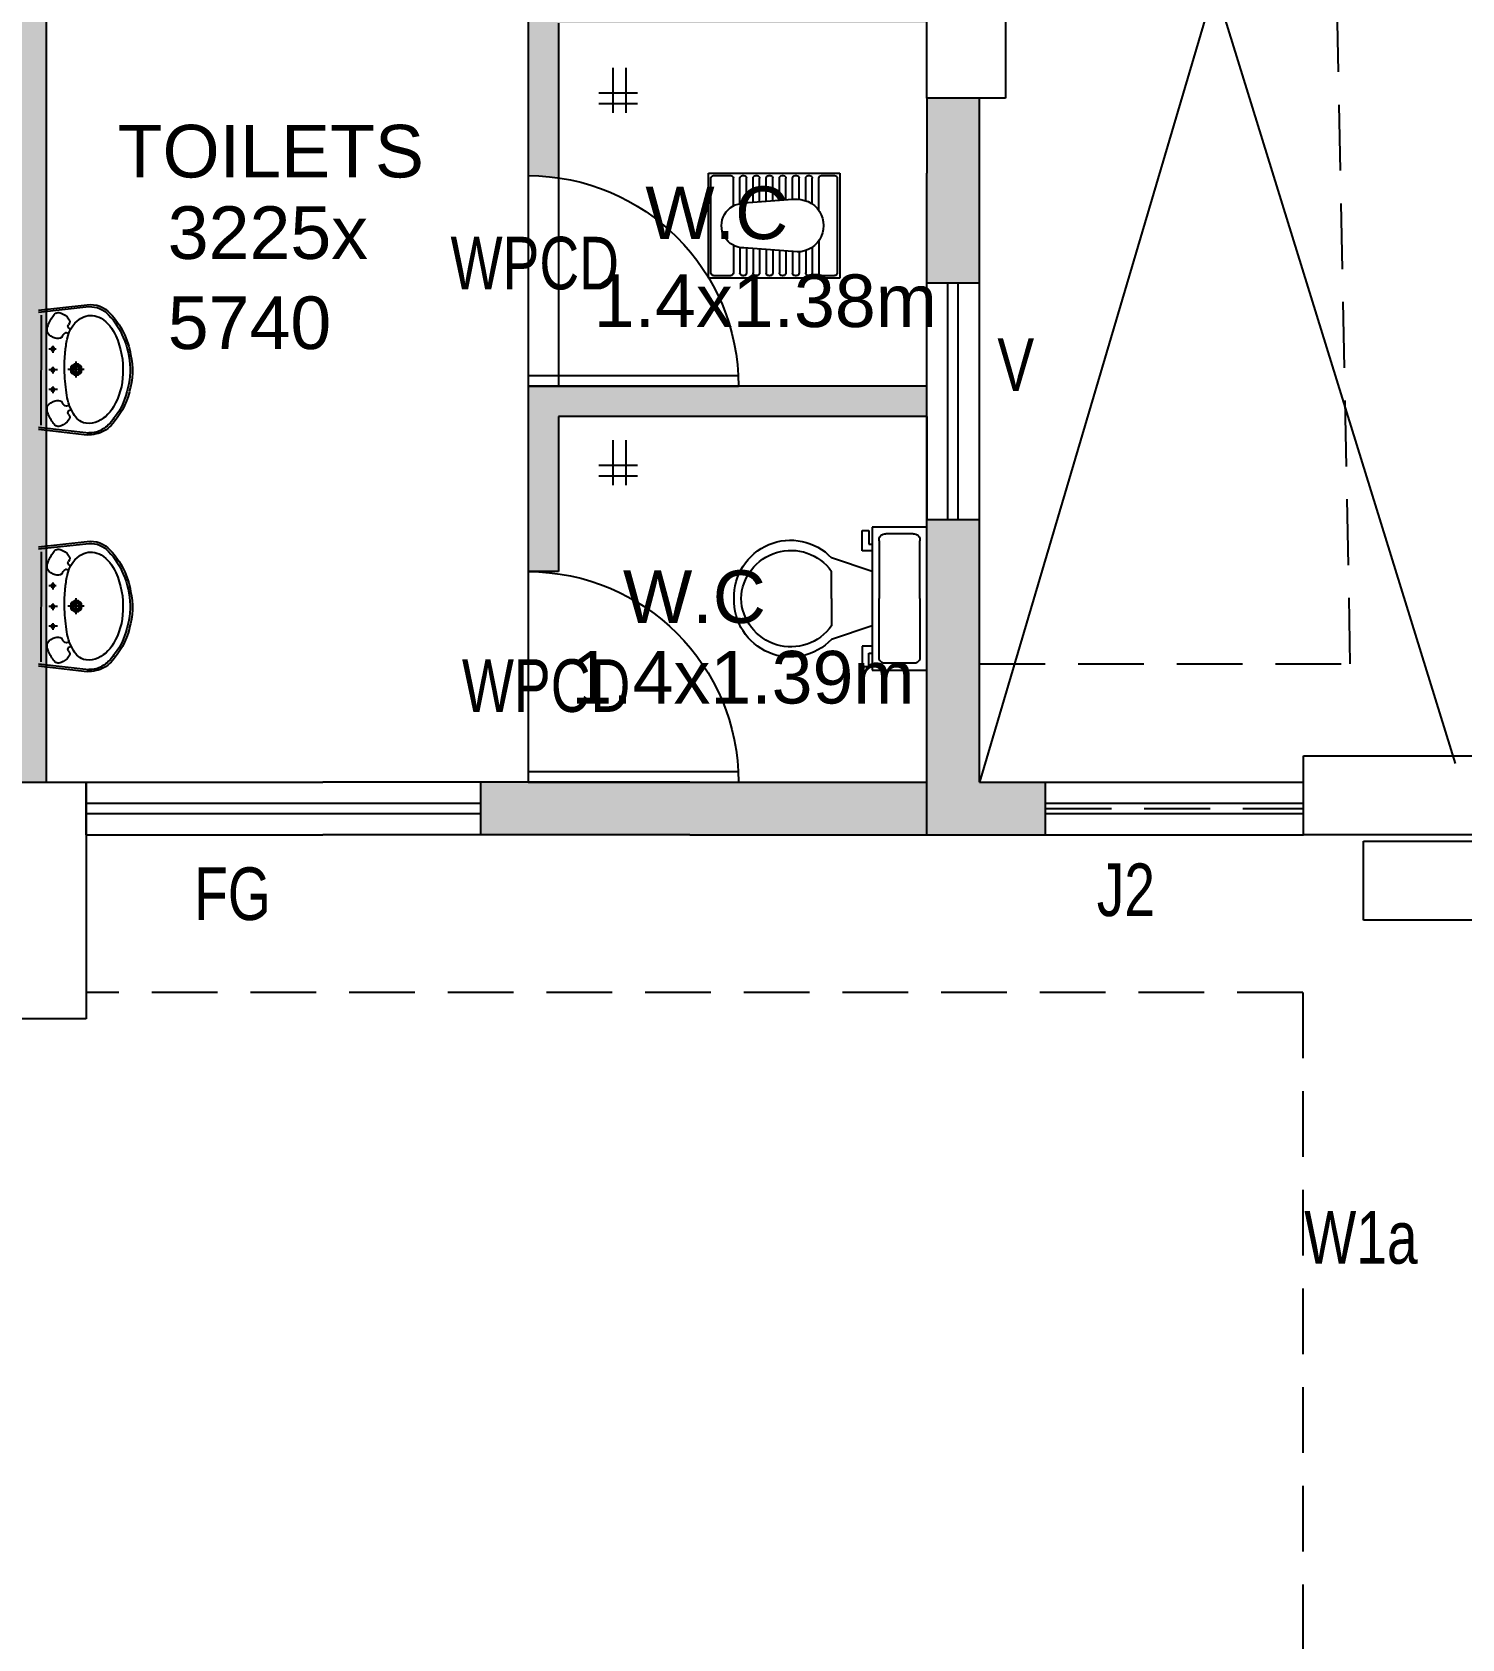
# Model space of a CAD drawing. Extents: x 11369658 to 11598203, y -3946797 to -3787209.
# Drawn here: x 11410472 to 11415906, y -3913733 to -3907626 of the extents above; entities that cross this region are included whole.
import ezdxf

# ---------------------------------------------------------------- set-up
doc = ezdxf.new("R2010")
doc.units = 0
doc.header["$MEASUREMENT"] = 0
doc.linetypes.add('DASHED', pattern=[0.75, 0.5, -0.25])
doc.layers.get('0').update_dxf_attribs({"linetype": 'CONTINUOUS'})
doc.layers.add('HS', color=251, linetype='CONTINUOUS')
doc.styles.add('ARIAL', font='arial.ttf', dxfattribs={"width": 0.75})
doc.styles.get("Standard").update_dxf_attribs({"font": 'arial.ttf'})

msp = doc.modelspace()

# ---------------------------------------------------------------- hatches: boundary and pattern name
at = {"ltscale": 500}
for points in [[(11410527.5, -3905346.3), (11410412.5, -3905346.3), (11410412.5, -3910476.3), (11410527.5, -3910476.3)], [(11413872.5, -3907476.3), (11412357.5, -3907476.3), (11412357.5, -3908091.3), (11412472.5, -3908091.3), (11412472.5, -3907591.3), (11413872.5, -3907591.3)]]:
    msp.add_hatch(color=8, dxfattribs=at).paths.add_polyline_path(points)
at = {"layer": 'HS', "lineweight": -3, "ltscale": 500}
h = msp.add_hatch(color=8, dxfattribs=at)
h.dxf.hatch_style = 1
edge = h.paths.add_edge_path()
edge.add_line((11412472.5, -3907591.3), (11413872.5, -3907591.3))
edge.add_line((11413872.5, -3907591.3), (11413872.5, -3907476.3))
edge.add_line((11413872.5, -3907476.3), (11413156.5, -3907476.3))
edge.add_ellipse((11412357.5, -3907516.3), major_axis=(110.6, 792.3), ratio=1, start_angle=277.94923, end_angle=280.81521, ccw=False)
edge.add_line((11413157.5, -3907516.3), (11412357.5, -3907516.3))
edge.add_line((11412357.5, -3907516.3), (11412357.5, -3907646.3))
edge.add_line((11412357.5, -3907646.3), (11412357.5, -3908171.3))
edge.add_ellipse((11412357.5, -3908971.3), major_axis=(110.6, 792.3), ratio=1, start_angle=359.68432, end_angle=367.94923, ccw=False)
edge.add_line((11412472.5, -3908179.6), (11412472.5, -3907591.3))
h = msp.add_hatch(color=8, dxfattribs=at)
h.dxf.hatch_style = 1
h.paths.add_polyline_path([(11414072.5, -3908161.3), (11414072.5, -3907876.3), (11413872.5, -3907876.3), (11413872.5, -3908161.3), (11413872.5, -3908578.8), (11414072.5, -3908578.8)])
h.paths.add_polyline_path([(11414072.5, -3909478.8), (11413872.5, -3909478.8), (11413872.5, -3910506.3), (11413872.5, -3910676.2), (11414324.2, -3910676.2), (11414324.2, -3910476.3), (11414072.5, -3910476.3)])
h.paths.add_polyline_path([(11412555.9, -3908801.4), (11413962.7, -3908801.4), (11413962.7, -3908494.9), (11412555.9, -3908494.9)], flags=9)
h = msp.add_hatch(color=8, dxfattribs=at)
h.dxf.hatch_style = 1
h.paths.add_polyline_path([(11413872.5, -3908578.8), (11414072.5, -3908578.8), (11414072.5, -3908161.3), (11414072.5, -3907876.3), (11413872.5, -3907876.3), (11413872.5, -3908161.3), (11413872.5, -3908578.8)])
h = msp.add_hatch(color=8, dxfattribs=at)
h.dxf.hatch_style = 1
h.paths.add_polyline_path([(11412357.5, -3909061.3), (11412357.5, -3909676.3), (11412472.5, -3909676.3), (11412472.5, -3909086.3), (11413872.5, -3909086.3), (11413872.5, -3909061.3), (11413872.5, -3908971.3), (11412357.5, -3908971.3)])
h = msp.add_hatch(color=8, dxfattribs=at)
h.dxf.hatch_style = 1
h.paths.add_polyline_path([(11413872.5, -3910476.3), (11412972.5, -3910476.3), (11412357.5, -3910476.3), (11412177.5, -3910476.3), (11412177.5, -3910676.2), (11413872.5, -3910676.2)])

# ---------------------------------------------------------------- linework, layer by layer
at = {"color": 8, "lineweight": 25}
for p, q in [((11415832.5, -3904526.4), (11414072.5, -3910476.3)), ((11414072.5, -3904556.4), (11415880.4, -3910406.3)), ((11410527.5, -3910476.3), (11410527.5, -3905226.4)), ((11412357.5, -3906726.4), (11412357.5, -3907646.3)), ((11412357.5, -3907646.3), (11412357.5, -3908261.3)), ((11412472.5, -3907761.3), (11412472.5, -3908261.3)), ((11412678.9, -3907761.3), (11412678.9, -3907932.6)), ((11412728.9, -3907761.3), (11412728.9, -3907932.6)), ((11412773.3, -3907858.4), (11412626.4, -3907858.4)), ((11412773.3, -3907898.4), (11412626.4, -3907898.4)), ((11413872.5, -3907876.3), (11413872.5, -3908161.3)), ((11414072.5, -3908161.3), (11414072.5, -3907876.3)), ((11413042.5, -3908161.3), (11413542.5, -3908161.3)), ((11413042.5, -3908561.3), (11413042.5, -3908161.3)), ((11413542.5, -3908161.3), (11413542.5, -3908561.3)), ((11413872.5, -3909061.3), (11413872.5, -3908161.3)), ((11414072.5, -3909061.3), (11414072.5, -3908161.3)), ((11413052.5, -3908541.3), (11413052.5, -3908181.3)), ((11413062.5, -3908171.3), (11413127.5, -3908171.3)), ((11413137.5, -3908286.3), (11413137.5, -3908181.3)), ((11413162.5, -3908277.7), (11413162.5, -3908181.3)), ((11413172.5, -3908171.3), (11413177.5, -3908171.3)), ((11413187.5, -3908275.6), (11413187.5, -3908181.3)), ((11413212.5, -3908273.8), (11413212.5, -3908181.3)), ((11413222.5, -3908171.3), (11413227.5, -3908171.3)), ((11413237.5, -3908271.9), (11413237.5, -3908181.3)), ((11413262.5, -3908270.1), (11413262.5, -3908181.3)), ((11413272.5, -3908171.3), (11413277.5, -3908171.3)), ((11413287.5, -3908268.2), (11413287.5, -3908181.3)), ((11413312.5, -3908266.4), (11413312.5, -3908181.3)), ((11413322.5, -3908171.3), (11413327.5, -3908171.3)), ((11413337.5, -3908264.5), (11413337.5, -3908181.3)), ((11413362.5, -3908262.7), (11413362.5, -3908181.3)), ((11413372.5, -3908171.3), (11413377.5, -3908171.3)), ((11413387.5, -3908261.6), (11413387.5, -3908181.3)), ((11413412.5, -3908266.6), (11413412.5, -3908181.3)), ((11413422.5, -3908171.3), (11413427.5, -3908171.3)), ((11413437.5, -3908279.1), (11413437.5, -3908181.3)), ((11413462.5, -3908304), (11413462.5, -3908181.3)), ((11413472.5, -3908171.3), (11413522.5, -3908171.3)), ((11413532.5, -3908181.3), (11413532.5, -3908541.3)), ((11412357.5, -3908261.3), (11412357.5, -3909061.3)), ((11413380.5, -3908261.3), (11413177.5, -3908276.3)), ((11413137.5, -3908436.3), (11413137.5, -3908541.3)), ((11413162.5, -3908445), (11413162.5, -3908541.3)), ((11413380.5, -3908461.3), (11413177.5, -3908446.3)), ((11413187.5, -3908447.1), (11413187.5, -3908541.3)), ((11413212.5, -3908448.9), (11413212.5, -3908541.3)), ((11413237.5, -3908450.8), (11413237.5, -3908541.3)), ((11413262.5, -3908452.6), (11413262.5, -3908541.3)), ((11413287.5, -3908454.5), (11413287.5, -3908541.3)), ((11413312.5, -3908456.3), (11413312.5, -3908541.3)), ((11413337.5, -3908458.2), (11413337.5, -3908541.3)), ((11413362.5, -3908460), (11413362.5, -3908541.3)), ((11413387.5, -3908461.1), (11413387.5, -3908541.3)), ((11413412.5, -3908456.1), (11413412.5, -3908541.3)), ((11413437.5, -3908443.5), (11413437.5, -3908541.3)), ((11413462.5, -3908418.7), (11413462.5, -3908541.3)), ((11413542.5, -3908561.3), (11413042.5, -3908561.3)), ((11413062.5, -3908551.3), (11413127.5, -3908551.3)), ((11413172.5, -3908551.3), (11413177.5, -3908551.3)), ((11413222.5, -3908551.3), (11413227.5, -3908551.3)), ((11413272.5, -3908551.3), (11413277.5, -3908551.3)), ((11413322.5, -3908551.3), (11413327.5, -3908551.3)), ((11413372.5, -3908551.3), (11413377.5, -3908551.3)), ((11413422.5, -3908551.3), (11413427.5, -3908551.3)), ((11413472.5, -3908551.3), (11413522.5, -3908551.3)), ((11410496.7, -3908682.8), (11410681.4, -3908662.1)), ((11410496.7, -3908690.8), (11410688.1, -3908669.3)), ((11410506.3, -3909120.1), (11410507.4, -3908702.2)), ((11410563.4, -3908830.3), (11410536.1, -3908830.3)), ((11410551.1, -3908818.3), (11410551.1, -3908844.5)), ((11410551.1, -3908897.5), (11410551.1, -3908923.7)), ((11410640, -3908938.4), (11410640, -3908878)), ((11410568.6, -3908909.6), (11410536.1, -3908909.6)), ((11410670.1, -3908908.1), (11410608.7, -3908908.1)), ((11412357.5, -3908931.3), (11413156.5, -3908931.3)), ((11410568.6, -3908984.4), (11410536.1, -3908984.4)), ((11410551.1, -3908972.3), (11410551.1, -3908998.5)), ((11413872.5, -3908971.3), (11412357.5, -3908971.3)), ((11412357.5, -3908971.3), (11413157.5, -3908971.3)), ((11412357.5, -3909061.3), (11412357.5, -3909676.3)), ((11413872.5, -3910506.3), (11413872.5, -3909061.3)), ((11414072.5, -3910476.3), (11414072.5, -3909061.3)), ((11410496.7, -3909127.3), (11410688.1, -3909148.7)), ((11410496.7, -3909135.2), (11410681.4, -3909155.9)), ((11412472.5, -3909086.3), (11412472.5, -3909676.3)), ((11413872.5, -3909086.3), (11412472.5, -3909086.3)), ((11412678.9, -3909176.3), (11412678.9, -3909347.6)), ((11412728.9, -3909176.3), (11412728.9, -3909347.6)), ((11412773.3, -3909273.4), (11412626.4, -3909273.4)), ((11412773.3, -3909313.4), (11412626.4, -3909313.4)), ((11413665.6, -3909507.4), (11413665.6, -3910050.5)), ((11413872.5, -3909507.4), (11413665.6, -3909507.4)), ((11413872.5, -3909778.9), (11413872.5, -3909507.4)), ((11410496.7, -3909582.4), (11410681.4, -3909561.7)), ((11410496.7, -3909590.3), (11410688.1, -3909568.9)), ((11413626.8, -3909597.9), (11413626.8, -3909520.3)), ((11413626.8, -3909520.3), (11413652.6, -3909520.3)), ((11413652.6, -3909520.3), (11413652.6, -3909572)), ((11413691.4, -3909559.1), (11413691.4, -3909778.9)), ((11413820.7, -3909533.3), (11413717.3, -3909533.3)), ((11413846.6, -3909778.9), (11413846.6, -3909559.1)), ((11410506.3, -3910019.7), (11410507.4, -3909601.8)), ((11413665.6, -3909675.5), (11413510.4, -3909623.8)), ((11413665.6, -3909597.9), (11413626.8, -3909597.9)), ((11413652.6, -3909572), (11413665.6, -3909572)), ((11412357.5, -3909676.3), (11412357.5, -3910476.3)), ((11412472.5, -3909676.3), (11412357.5, -3909676.3)), ((11413510.4, -3909778.9), (11413510.4, -3909675.5)), ((11410563.4, -3909729.9), (11410536.1, -3909729.9)), ((11410551.1, -3909717.8), (11410551.1, -3909744.1)), ((11410568.6, -3909809.2), (11410536.1, -3909809.2)), ((11410551.1, -3909797.1), (11410551.1, -3909823.3)), ((11410670.1, -3909807.7), (11410608.7, -3909807.7)), ((11410640, -3909837.9), (11410640, -3909777.6)), ((11413510.4, -3909778.9), (11413510.4, -3909882.4)), ((11413691.4, -3909998.8), (11413691.4, -3909778.9)), ((11413846.6, -3909778.9), (11413846.6, -3909998.8)), ((11413872.5, -3910050.5), (11413872.5, -3909778.9)), ((11410551.1, -3909871.9), (11410551.1, -3909898.1)), ((11410568.6, -3909884), (11410536.1, -3909884)), ((11413665.6, -3909882.4), (11413510.4, -3909934.1)), ((11413626.8, -3909960), (11413626.8, -3910037.6)), ((11413665.6, -3909960), (11413626.8, -3909960)), ((11413652.6, -3910037.6), (11413652.6, -3909985.8)), ((11413652.6, -3909985.8), (11413665.6, -3909985.8)), ((11410496.7, -3910026.8), (11410688.1, -3910048.3)), ((11410496.7, -3910034.8), (11410681.4, -3910055.5)), ((11413626.8, -3910037.6), (11413652.6, -3910037.6)), ((11413665.6, -3910050.5), (11413872.5, -3910050.5)), ((11413820.7, -3910024.6), (11413717.3, -3910024.6)), ((11415304.2, -3910376.3), (11416132.5, -3910376.3)), ((11415304.2, -3910676.3), (11415304.2, -3910376.3)), ((11410377.5, -3910476.3), (11410677.5, -3910476.3)), ((11410677.5, -3910476.3), (11410677.5, -3911376.3)), ((11410677.5, -3910676.3), (11410677.5, -3910476.3)), ((11410677.5, -3910476.3), (11411577.5, -3910476.3)), ((11412972.5, -3910476.3), (11411577.5, -3910476.3)), ((11412177.5, -3910676.3), (11412177.5, -3910476.3)), ((11412357.5, -3910436.3), (11413156.5, -3910436.3)), ((11412357.5, -3910476.3), (11413157.5, -3910476.3)), ((11412972.5, -3910476.3), (11413872.5, -3910476.3)), ((11413872.5, -3910676.3), (11413872.5, -3910476.3)), ((11414072.5, -3910476.3), (11414324.2, -3910476.3)), ((11414324.2, -3910676.3), (11414324.2, -3910476.3)), ((11414324.2, -3910476.3), (11415304.2, -3910476.3)), ((11415304.2, -3910676.3), (11415304.2, -3910476.3)), ((11414324.2, -3910556.3), (11415304.2, -3910556.3)), ((11414324.2, -3910596.3), (11415304.2, -3910596.3)), ((11410677.5, -3910676.3), (11411577.5, -3910676.3)), ((11412972.5, -3910676.3), (11411577.5, -3910676.3)), ((11412972.5, -3910676.3), (11413872.5, -3910676.3)), ((11413872.5, -3910676.3), (11414324.2, -3910676.3)), ((11414324.2, -3910676.3), (11415304.2, -3910676.3)), ((11416132.5, -3910676.3), (11415304.2, -3910676.3)), ((11415532.5, -3910701.3), (11416132.5, -3910701.3)), ((11415532.5, -3911001.3), (11415532.5, -3910701.3)), ((11416132.5, -3911001.3), (11415532.5, -3911001.3)), ((11410677.5, -3911376.3), (11410377.5, -3911376.3))]:
    msp.add_line(p, q, dxfattribs=at)
at = {"color": 8, "linetype": 'DASHED', "lineweight": 25, "ltscale": 500}
for p, q in [((11415482.5, -3910026.3), (11415382.5, -3904976.4)), ((11414072.5, -3910026.3), (11415482.5, -3910026.3)), ((11414324.2, -3910576.3), (11415304.2, -3910576.3)), ((11415302.5, -3911276.3), (11410677.5, -3911276.3)), ((11415302.5, -3911276.3), (11415302.5, -3914660.2))]:
    msp.add_line(p, q, dxfattribs=at)
at = {"color": 8, "lineweight": 25, "ltscale": 500}
for p, q in [((11413872.5, -3907876.3), (11413872.5, -3907276.3)), ((11414172.5, -3907276.3), (11414172.5, -3907876.3)), ((11412472.5, -3907591.3), (11412472.5, -3908971.3)), ((11414172.5, -3907876.3), (11413872.5, -3907876.3)), ((11413872.5, -3908971.3), (11413872.5, -3908578.8)), ((11413872.5, -3908578.8), (11414072.5, -3908578.8)), ((11412472.5, -3908971.3), (11412357.5, -3908971.3)), ((11413872.5, -3909086.3), (11413872.5, -3909478.8)), ((11413872.5, -3909478.8), (11414072.5, -3909478.8)), ((11410677.5, -3910676.3), (11411577.5, -3910676.3))]:
    msp.add_line(p, q, dxfattribs=at)
at = {"color": 8, "lineweight": 25, "ltscale": 2}
for p, q in [((11413952.5, -3909478.8), (11413952.5, -3908578.8)), ((11413992.5, -3909478.8), (11413992.5, -3908578.8)), ((11410677.5, -3910556.3), (11412177.5, -3910556.3)), ((11410677.5, -3910596.3), (11412177.5, -3910596.3))]:
    msp.add_line(p, q, dxfattribs=at)
at = {"color": 8, "extrusion": (0, 0, -1)}
for centre, major_axis, start_param, end_param in [((11412357.5, -3908971.3), (110.6, 792.3), -0.13874, 1.432056), ((11413062.5, -3908181.3), (-7.07, 7.07), 5.497787, 7.068583), ((11413127.5, -3908181.3), (7.07, 7.07), -0.785398, 0.785398), ((11413172.5, -3908181.3), (-7.07, 7.07), 5.497787, 7.068583), ((11413177.5, -3908181.3), (7.07, 7.07), -0.785398, 0.785398), ((11413222.5, -3908181.3), (-7.07, 7.07), 5.497787, 7.068583), ((11413227.5, -3908181.3), (7.07, 7.07), -0.785398, 0.785398), ((11413272.5, -3908181.3), (-7.07, 7.07), 5.497787, 7.068583), ((11413277.5, -3908181.3), (7.07, 7.07), -0.785398, 0.785398), ((11413322.5, -3908181.3), (-7.07, 7.07), 5.497787, 7.068583), ((11413327.5, -3908181.3), (7.07, 7.07), -0.785398, 0.785398), ((11413372.5, -3908181.3), (-7.07, 7.07), 5.497787, 7.068583), ((11413377.5, -3908181.3), (7.07, 7.07), -0.785398, 0.785398), ((11413422.5, -3908181.3), (-7.07, 7.07), 5.497787, 7.068583), ((11413427.5, -3908181.3), (7.07, 7.07), -0.785398, 0.785398), ((11413472.5, -3908181.3), (-7.07, 7.07), 5.497787, 7.068583), ((11413522.5, -3908181.3), (7.07, 7.07), -0.785398, 0.785398), ((11413177.5, -3908361.3), (60.1, 60.1), 2.356194, 5.497787), ((11413380.5, -3908361.3), (-70.7, 70.7), 0.637922, 4.074467), ((11413062.5, -3908541.3), (7.07, 7.07), 2.356194, 3.927045), ((11413127.5, -3908541.3), (-7.07, 7.07), 2.356194, 3.926991), ((11413172.5, -3908541.3), (7.07, 7.07), 2.356194, 3.926991), ((11413177.5, -3908541.3), (-7.07, 7.07), 2.356194, 3.926991), ((11413222.5, -3908541.3), (7.07, 7.07), 2.356194, 3.926991), ((11413227.5, -3908541.3), (-7.07, 7.07), 2.356194, 3.926991), ((11413272.5, -3908541.3), (7.07, 7.07), 2.356194, 3.926991), ((11413277.5, -3908541.3), (-7.07, 7.07), 2.356194, 3.926991), ((11413322.5, -3908541.3), (7.07, 7.07), 2.356194, 3.926991), ((11413327.5, -3908541.3), (-7.07, 7.07), 2.356194, 3.926991), ((11413372.5, -3908541.3), (7.07, 7.07), 2.356194, 3.926991), ((11413377.5, -3908541.3), (-7.07, 7.07), 2.356194, 3.926991), ((11413422.5, -3908541.3), (7.07, 7.07), 2.356194, 3.926991), ((11413427.5, -3908541.3), (-7.07, 7.07), 2.356194, 3.926991), ((11413472.5, -3908541.3), (7.07, 7.07), 2.356194, 3.926991), ((11413522.5, -3908541.3), (-7.07, 7.07), 2.356194, 3.926991), ((11410651.6, -3908782.9), (1.1, 126.1), -1.238036, -0.892193), ((11410572.7, -3908712.2), (0, 20.7), -1.101507, 0.481509), ((11410564.3, -3908747.9), (-0.3, 56.9), 0.324902, 0.965135), ((11410714.8, -3908807.8), (0, 109.8), -1.431017, -0.436146), ((11410696.4, -3908773.4), (0, 70.9), -0.405199, 0.56573), ((11410694.5, -3908760.7), (0, 99.5), -0.132539, 0.848731), ((11410692.7, -3908763.6), (0.1, 94.4), -0.049658, 0.838116), ((11410660.7, -3908832.2), (-0.2, 139.7), 0.557563, 1.193786), ((11410564.1, -3908891.1), (0, 275.4), 0.806541, 1.180915), ((11410556.4, -3908897.6), (-0.1, 293.9), 0.809856, 1.41441), ((11410562.9, -3908756.7), (0, 34), 4.33982, 5.202657), ((11410571.4, -3908740.8), (0.3, 49.2), 3.359735, 4.09512), ((11410611, -3908793.4), (-0.2, 26.8), -1.278641, -0.487266), ((11410603.2, -3908775.3), (0, 7.39), -0.727724, 1.373337), ((11410617.1, -3908744), (-6.08, 6.08), 4.867594, 6.265028), ((11410617.4, -3908746.1), (5.47, 5.47), 2.097053, 3.541809), ((11410597.2, -3908726.6), (0, 17.9), 0.880684, 2.260744), ((11410551.1, -3908830.3), (0.02, 6.43), 3.139035, 9.42222), ((11410569.3, -3908758.2), (0, 31.9), 2.620328, 3.422401), ((11410894, -3908863.3), (-0.3, 296.4), -1.495794, -1.328336), ((11410520, -3908904.4), (0, 297.5), 1.141495, 1.637774), ((11410541.9, -3908908.6), (0, 302.7), 1.155365, 1.952189), ((11411327, -3908912.2), (0.1, 732.1), -1.56667, -1.474079), ((11410640, -3908908.1), (0, 21.6), 3.141254, 9.424439), ((11410640, -3908908.1), (-0.1, 15.5), 3.145308, 9.428493), ((11410640, -3908908.1), (0, 10.9), 3.142047372431534, 9.42523267961112), ((11410579.4, -3908912.8), (-0.1, 274.2), 1.346594, 1.865175), ((11410551.1, -3908909.6), (0.08, 6.43), 3.12883, 9.412015), ((11411394.9, -3908874.4), (0.8, 800.7), 4.558159, 4.668067), ((11410569.4, -3908922.1), (0, 247.5), 1.579809, 2.112792), ((11410551.1, -3908984.4), (0.02, 6.43), 3.139035, 9.42222), ((11410770, -3908984.9), (0.1, 166.8), 4.181112, 4.641559), ((11410563, -3908924.5), (0.2, 287), 1.808981, 2.322804), ((11410562.9, -3909059.2), (0, 34), 4.222121, 5.084958), ((11410571.4, -3909075.1), (0.1, 49.2), -0.960797, -0.225412), ((11410651.6, -3909033), (-0.3, 126.1), 4.027191, 4.373034), ((11410569.3, -3909057.7), (-0.1, 31.9), -0.276767, 0.525307), ((11410611, -3909022.6), (0.2, 26.8), 3.628858, 4.420234), ((11410603.4, -3909039.4), (-0.03, 8.55), 1.455188, 3.796569), ((11410617.1, -3909072), (-6.08, 6.08), 4.730546, 6.12798), ((11410618.1, -3909070.5), (6.17, 6.17), 4.354779, 6.027124), ((11410597.2, -3909089.3), (0, 17.9), 0.880848, 2.260908), ((11410699.4, -3909037.3), (0, 80.1), 3.554495, 4.299548), ((11410669.9, -3908991), (0.2, 126), 2.054055, 2.802751), ((11410631.3, -3908962.8), (-0.2, 200.3), 1.868215, 2.281789), ((11410572.7, -3909103.7), (0, 20.7), 2.661884, 4.2449), ((11410564.3, -3909068), (0.3, 56.9), 2.176458, 2.816691), ((11410688, -3909018.2), (0, 94.7), 2.890537, 3.362984), ((11410695.1, -3909070.9), (0, 78.1), 2.562376, 3.231693), ((11410694.1, -3909049.2), (-0.1, 106), 2.310552, 2.942572), ((11410678.6, -3909028.4), (-0.1, 123.1), 2.127435, 2.640092), ((11410691.5, -3909073.3), (-0.1, 83.2), 2.850118, 3.264751), ((11410694.5, -3909660.2), (0, 99.5), -0.132539, 0.848731), ((11410692.7, -3909663.2), (0.1, 94.4), -0.049658, 0.838116), ((11413355.1, -3909771.1), (151.4, -151.4), 2.319632, 4.738539), ((11413714.1, -3909555.9), (-16.2, -16.2), 0.643501, 2.498091), ((11413824, -3909555.9), (16.2, -16.2), 3.785094, 5.639684), ((11410651.6, -3909682.5), (1.1, 126.1), -1.238036, -0.892193), ((11410572.7, -3909611.8), (0, 20.7), -1.101507, 0.481509), ((11410564.3, -3909647.4), (-0.3, 56.9), 0.324902, 0.965135), ((11410714.8, -3909707.3), (0, 109.8), -1.431017, -0.436146), ((11410597.2, -3909626.2), (0, 17.9), 0.880684, 2.260744), ((11410696.4, -3909673), (0, 70.9), -0.405199, 0.56573), ((11410660.7, -3909731.7), (-0.2, 139.7), 0.557563, 1.193786), ((11410564.1, -3909790.6), (0, 275.4), 0.806541, 1.180915), ((11410556.4, -3909797.2), (-0.1, 293.9), 0.809856, 1.41441), ((11413356, -3909784.5), (-133.6, -133.6), 0.814663, 3.31238), ((11410562.9, -3909656.3), (0, 34), 4.33982, 5.202657), ((11410571.4, -3909640.4), (0.3, 49.2), 3.359735, 4.09512), ((11410569.3, -3909657.7), (0, 31.9), 2.620328, 3.422401), ((11410611, -3909692.9), (-0.2, 26.8), -1.278641, -0.487266), ((11410603.2, -3909674.8), (0, 7.39), -0.727724, 1.373337), ((11410617.1, -3909643.5), (-6.08, 6.08), 4.867594, 6.265028), ((11410617.4, -3909645.7), (5.47, 5.47), 2.097053, 3.541809), ((11410520, -3909803.9), (0, 297.5), 1.141495, 1.637774), ((11410541.9, -3909808.2), (0, 302.7), 1.155365, 1.952189), ((11412357.5, -3910476.3), (110.6, 792.3), -0.13874, 1.432056), ((11410551.1, -3909729.9), (0.02, 6.43), 3.139035, 9.42222), ((11411327, -3909811.8), (0.1, 732.1), -1.56667, -1.474079), ((11410894, -3909762.9), (-0.3, 296.4), -1.495794, -1.328336), ((11410579.4, -3909812.4), (-0.1, 274.2), 1.346594, 1.865175), ((11410551.1, -3909809.2), (0.08, 6.43), 3.12883, 9.412015), ((11411394.9, -3909774), (0.8, 800.7), 4.558159, 4.668067), ((11410640, -3909807.7), (0, 21.6), 3.141254, 9.424439), ((11410640, -3909807.7), (-0.1, 15.5), 3.145308, 9.428493), ((11410640, -3909807.7), (0, 10.9), 3.142047372431534, 9.42523267961112), ((11413355.1, -3909786.8), (-151.4, -151.4), 4.686239, 7.105146), ((11413356, -3909773.4), (-133.6, -133.6), 4.541602, 7.039318), ((11410569.4, -3909821.7), (0, 247.5), 1.579809, 2.112792), ((11410571.4, -3909974.7), (0.1, 49.2), -0.960797, -0.225412), ((11410551.1, -3909884), (0.02, 6.43), 3.139035, 9.42222), ((11410569.3, -3909957.3), (-0.1, 31.9), -0.276767, 0.525307), ((11410611, -3909922.1), (0.2, 26.8), 3.628858, 4.420234), ((11410770, -3909884.5), (0.1, 166.8), 4.181112, 4.641559), ((11410563, -3909824), (0.2, 287), 1.808981, 2.322804), ((11410631.3, -3909862.4), (-0.2, 200.3), 1.868215, 2.281789), ((11410562.9, -3909958.8), (0, 34), 4.222121, 5.084958), ((11410651.6, -3909932.5), (-0.3, 126.1), 4.027191, 4.373034), ((11410603.4, -3909938.9), (-0.03, 8.55), 1.455188, 3.796569), ((11410617.1, -3909971.5), (-6.08, 6.08), 4.730546, 6.12798), ((11410618.1, -3909970.1), (6.17, 6.17), 4.354779, 6.027124), ((11410597.2, -3909988.9), (0, 17.9), 0.880848, 2.260908), ((11410699.4, -3909936.8), (0, 80.1), 3.554495, 4.299548), ((11410669.9, -3909890.6), (0.2, 126), 2.054055, 2.802751), ((11410678.6, -3909928), (-0.1, 123.1), 2.127435, 2.640092), ((11410572.7, -3910003.3), (0, 20.7), 2.661884, 4.2449), ((11410564.3, -3909967.6), (0.3, 56.9), 2.176458, 2.816691), ((11410688, -3909917.8), (0, 94.7), 2.890537, 3.362984), ((11410691.5, -3909972.9), (-0.1, 83.2), 2.850118, 3.264751), ((11410695.1, -3909970.5), (0, 78.1), 2.562376, 3.231693), ((11410694.1, -3909948.8), (-0.1, 106), 2.310552, 2.942572), ((11413714.1, -3910002), (-16.2, -16.2), -0.927295, 0.927295), ((11413824, -3910002), (16.2, -16.2), 5.35589, 7.21048)]:
    msp.add_ellipse(centre, major_axis=major_axis, ratio=1, start_param=start_param, end_param=end_param, dxfattribs=at)

# ---------------------------------------------------------------- texts
at = {"color": 8, "lineweight": 20}
for s, p in [('TOILETS', (11410797.3, -3908178.2)), ('W.C', (11412802.9, -3908412.6)), ('3225x', (11410987.8, -3908487.9)), ('1.4x1.38m', (11412607, -3908746.8)), ('5740', (11410987.8, -3908830.5)), ('W.C', (11412717.9, -3909871.6)), ('1.4x1.39m', (11412522, -3910177.7))]:
    msp.add_text(s, height=200, dxfattribs=at).set_placement(p)
at = {"color": 8, "lineweight": 20, "style": 'ARIAL', "width": 0.75}
for s, p in [('WPCD', (11412062.7, -3908603.7)), ('V', (11414141.1, -3908990.2)), ('WPCD', (11412105.9, -3910209.6)), ('J2', (11414518.9, -3910985.6)), ('FG', (11411088.3, -3911000.7)), ('W1a', (11415307.4, -3912306.9))]:
    msp.add_text(s, height=200, dxfattribs=at).set_placement(p)

doc.saveas('drawing.dxf')
